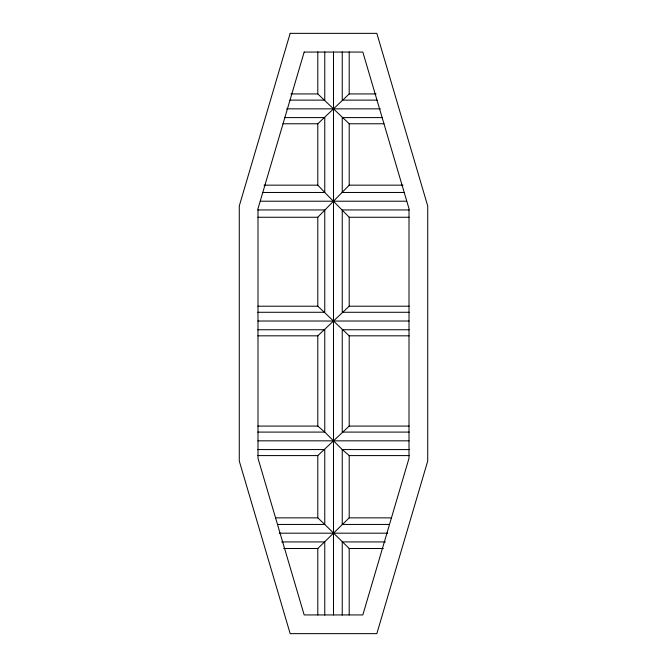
<?xml version="1.0" encoding="UTF-8"?>
<svg xmlns="http://www.w3.org/2000/svg" width="667" height="667" viewBox="0 0 667 667"><rect width="100%" height="100%" fill="white"/><g stroke="black" fill="none" stroke-linecap="round" stroke-linejoin="round"><path stroke-width="1" d="M409.129 335.826L349.2 335.826L317.8 306.211L317.8 217.259L349.2 185.159L349.2 123.77L317.8 93.939L290.92 93.939M391.404 517.859L349.2 517.859L317.8 548.507L283.683 548.507M376.08 93.939L349.2 93.939L317.8 123.77L282.975 123.77M409.129 306.211L349.2 306.211L317.8 335.826L257.871 335.826M409.129 426.08L349.2 426.08L317.8 455.586L257.871 455.586M289.945 100.117L324.762 100.117L324.762 51.843M377.055 100.117L342.238 100.117L342.238 51.843M286.652 108.854L380.348 108.854M284.801 117.592L324.762 117.592L324.762 192.471L349.2 217.259L349.2 306.211M382.199 117.592L342.238 117.592L342.238 192.471L404.135 192.471M349.2 123.77L384.025 123.77M264.032 185.159L317.8 185.159L324.762 192.471L262.865 192.471M349.2 185.159L402.968 185.159M260.28 201.209L406.72 201.209M257.812 209.947L324.762 209.947L324.762 312.281L257.812 312.281M409.188 209.947L342.238 209.947L342.238 312.281L409.188 312.281M257.871 217.259L317.8 217.259M349.2 217.259L409.129 217.259M257.871 306.211L317.8 306.211M257.912 321.019L409.088 321.019M257.812 329.756L324.762 329.756L324.762 432.091L342.238 449.566L349.2 455.586L409.129 455.586M409.188 329.756L342.238 329.756L342.238 432.091L409.188 432.091M257.871 426.08L317.8 426.08L324.762 432.091L257.812 432.091M257.912 440.829L409.088 440.829M257.812 449.566L324.762 449.566L324.762 524.445L349.2 548.507L383.317 548.507M409.188 449.566L342.238 449.566L342.238 524.445L389.503 524.445M275.596 517.859L317.8 517.859L324.762 524.445L277.497 524.445M279.315 533.183L387.685 533.183M281.624 541.921L324.762 541.921L324.762 615.099M385.376 541.921L342.238 541.921L342.238 615.099M349.2 51.834L349.2 93.939M349.2 335.826L349.2 426.08M349.2 455.586L349.2 517.859M349.2 548.507L349.2 614.957M333.5 51.968L333.5 615.007M317.8 51.834L317.8 93.939M317.8 123.77L317.8 185.159M317.8 335.826L317.8 426.08M317.8 455.586L317.8 517.859M317.8 548.507L317.8 614.957M290.17 33.35L239.278 205.995L239.278 461.005L290.17 633.65L376.83 633.65L427.722 461.005L427.722 205.995L376.83 33.35L290.17 33.35M304.169 52.068L257.996 208.696L257.996 458.304L304.169 614.932L362.831 614.932L409.004 458.304L409.004 208.696L362.831 52.068L304.169 52.068"/></g></svg>
